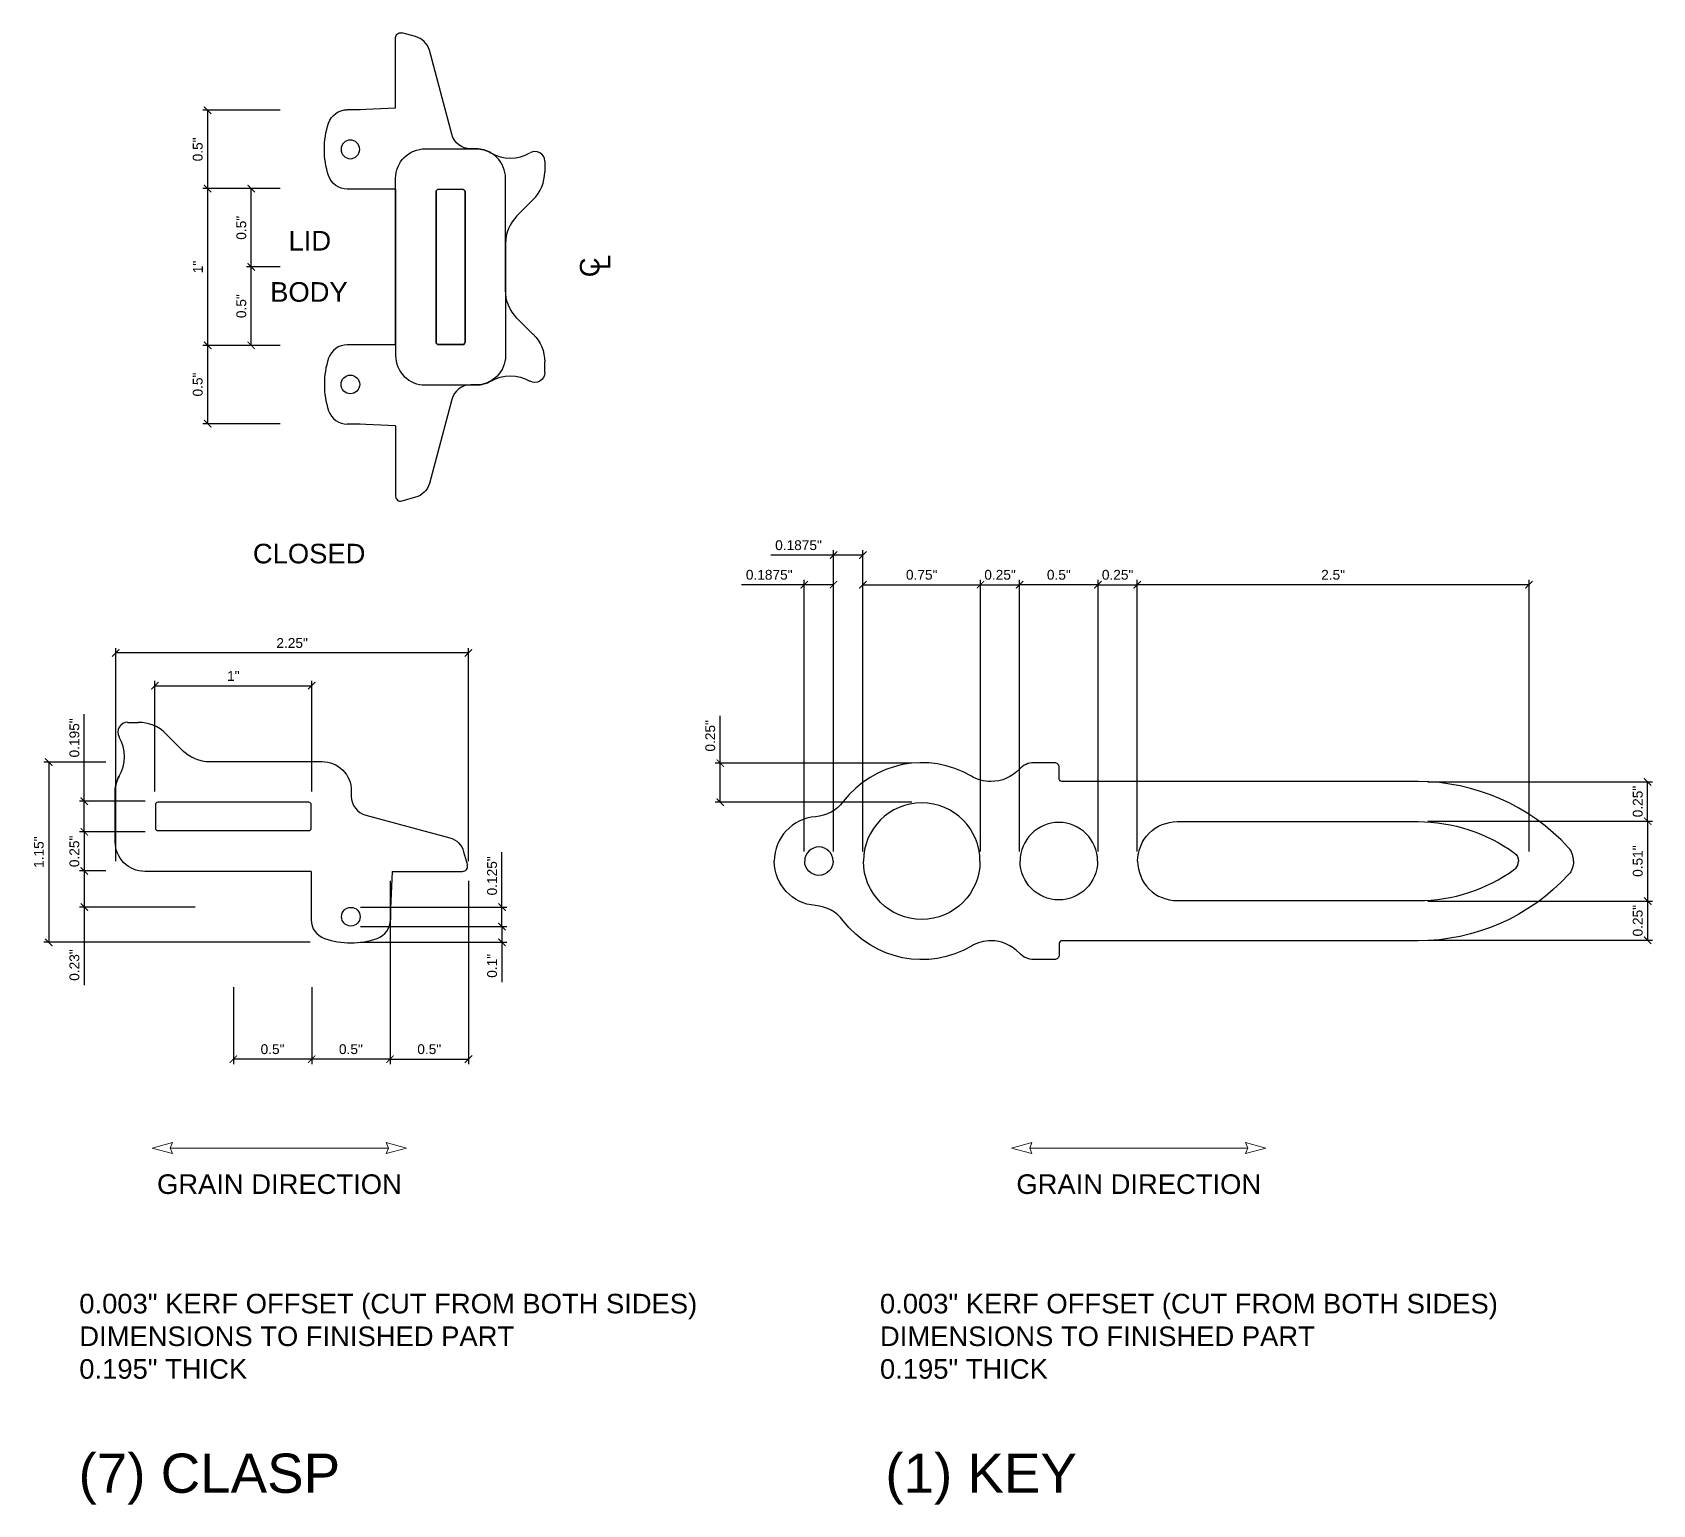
# Model space of a CAD drawing. Header units: inches. Extents: x -309 to 118, y -31 to 166.
# Drawn here: x 12.47 to 22.81, y 109.34 to 118.73 of the extents above; entities that cross this region are included whole.
import ezdxf

# ---------------------------------------------------------------- set-up
doc = ezdxf.new("R2010")
doc.units = ezdxf.units.IN
doc.header["$MEASUREMENT"] = 0
doc.layers.add('ANNO', color=6, linetype='Continuous', lineweight=0)
doc.layers.add('CUT', color=1, linetype='Continuous')
doc.layers.add('CUT_195', color=3, linetype='Continuous')
doc.styles.get("Standard").update_dxf_attribs({"font": 'arial.ttf'})
doc.dimstyles.get("Standard").update_dxf_attribs({"dimtxt": 0.0625, "dimasz": 0.046875, "dimexe": 0.03125, "dimexo": 0.0625, "dimgap": 0.03125, "dimtad": 1, "dimdec": 4, "dimdsep": 46, "dimtxsty": 'Standard', "dimblk": 'ARCHTICK', "dimcen": 0.09, "dimadec": 0, "dimazin": 0, "dimtfac": 1, "dimtdec": 4, "dimtofl": 0, "dimtmove": 0, "dimatfit": 3, "dimldrblk": 'DOT', "dimfxl": 0, "dimtolj": 1, "dimtzin": 0, "dimarcsym": 0})

# ---------------------------------------------------------------- blocks, each defined once
blk = doc.blocks.new('Latch_Mid')
at = {"layer": 'CUT_195', "ltscale": 0.007812}
for p, q in [((0.253, 0.919), (0.253, 1.369)), ((0.253, 0.919), (0.49, 0.909)), ((0.48, 0.909), (0.562, 0.909)), ((0.253, 0.403), (0.49, 0.403)), ((0.48, 0.403), (0.562, 0.403)), ((-0.625, -0.524), (-0.521, -0.42)), ((-0.698, -0.768), (-0.698, -0.7))]:
    blk.add_line(p, q, dxfattribs=at)
for points in [[(-0.448, -0.243), (-0.448, 0.472, -0.414214), (-0.261, 0.659), (-0.226, 0.659, 0.339454), (-0.105, 0.752), (0.038, 1.288, -0.267949), (0.127, 1.376), (0.214, 1.4)], [(0.253, 0.403), (0.253, -0.659, -0.414214), (0.065, -0.847), (-0.261, -0.847, -0.131652), (-0.354, -0.822, -0.131652)]]:
    blk.add_lwpolyline(points, format="xyb", dxfattribs=at)
at = {"layer": 'CUT_195'}
blk.add_lwpolyline([(-0.19, -0.573), (-0.19, 0.386, -0.414214), (-0.174, 0.401), (-0.021, 0.401, -0.414214), (-0.005, 0.386), (-0.005, -0.573, -0.414214), (-0.021, -0.589), (-0.174, -0.589, -0.414214)], format="xyb", close=True, dxfattribs=at)
at = {"layer": 'CUT_195', "ltscale": 0.003906}
blk.add_circle((0.542, 0.656), 0.0595, dxfattribs=at)
at = {"layer": 'CUT_195', "ltscale": 0.007812}
for centre, radius, start, end in [((0.222, 1.369), 0.0312, 0, 105), ((0.562, 0.784), 0.125, 18.3655, 90), ((0.177, 0.656), 0.531, 341.6345, 18.3655), ((0.562, 0.528), 0.125, 270, 341.6345), ((-0.698, -0.243), 0.25, 315, 0), ((-0.448, -0.7), 0.25, 135, 180), ((-0.636, -0.768), 0.0625, 180, 300), ((-0.479, -1.038), 0.25, 60, 120), ((-0.261, -0.659), 0.188, 240, 270)]:
    blk.add_arc(centre, radius, start, end, dxfattribs=at)
blk = doc.blocks.new('Key')
at = {"layer": 'CUT'}
for points in [[(4.159, 0, 0.19175), (4.127, 0.086, 0.209924), (3.167, 0.508), (0.894, 0.508, -0.414214), (0.878, 0.524), (0.878, 0.597, 0.414214), (0.847, 0.628), (0.717, 0.628, 0.208712), (0.623, 0.587, -0.208712), (0.442, 0.508, -0.133256), (0.317, 0.542, 0.379381), (-0.5, 0.38, -0.214403), (-0.678, 0.283, 0.392211), (-0.941, 0)], [(1.378, 0, -0.414214), (1.63, 0.252), (3.167, 0.252, -0.158177), (3.782, 0.052, -0.248072), (3.807, 0, -0.248072)]]:
    blk.add_lwpolyline(points, format="xyb", dxfattribs=at)
for centre, radius in [((0, 0), 0.372), ((0.875, 0), 0.247), ((-0.656, 0), 0.0907)]:
    blk.add_arc(centre, radius, 0, 180, dxfattribs=at)
blk = doc.blocks.new('Key_Full')
blk.add_blockref('Key', (0, 0))
at = {"xscale": -1, "rotation": 180}
blk.add_blockref('Key', (0, 0), dxfattribs=at)
blk = doc.blocks.new('Anno_GrainDirection')
at = {"layer": 'ANNO'}
for p, q in [((-0.811, 0), (-0.682, 0.035)), ((-0.811, 0), (-0.682, -0.035)), ((-0.682, 0.035), (-0.696, 0)), ((-0.696, 0), (0.696, 0)), ((-0.682, -0.035), (-0.696, 0)), ((0.811, 0), (0.682, 0.035)), ((0.682, 0.035), (0.696, 0)), ((0.811, 0), (0.682, -0.035)), ((0.682, -0.035), (0.696, 0))]:
    blk.add_line(p, q, dxfattribs=at)
at = {"layer": 'ANNO', "insert": (0, -0.231), "char_height": 0.125, "attachment_point": 5}
blk.add_mtext_dynamic_manual_height_columns('GRAIN DIRECTION', width=2.708, gutter_width=1, heights=[0], dxfattribs=at)
blk = doc.blocks.new('_ArchTick')
at = {"color": 0, "linetype": 'ByBlock', "const_width": 0.15}
blk.add_lwpolyline([(-0.5, -0.5), (0.5, 0.5)], dxfattribs=at)
blk = doc.blocks.new('*D159')
at = {"layer": 'ANNO', "color": 0, "lineweight": -2, "transparency": 16777216}
for p, q in [((15.465, 113.147), (15.465, 113.498)), ((14.563, 113.147), (15.496, 113.147)), ((15.465, 113.022), (15.465, 113.147)), ((14.563, 113.022), (15.496, 113.022))]:
    blk.add_line(p, q, dxfattribs=at)
at = {"layer": 'ANNO', "color": 0, "lineweight": -2, "transparency": 16777216, "xscale": 0.046875, "yscale": 0.046875, "zscale": 0.046875}
for p, rotation in [((15.465, 113.147), 90), ((15.465, 113.022), 270)]:
    blk.add_blockref('_ArchTick', p, dxfattribs=dict(at, rotation=rotation))
at = {"layer": 'ANNO', "color": 0, "transparency": 16777216, "insert": (15.402, 113.346), "char_height": 0.0625, "attachment_point": 5, "rotation": 90}
blk.add_mtext('\\A1;0.125"', dxfattribs=at)
blk = doc.blocks.new('_Dot')
at = {"color": 0, "linetype": 'ByBlock', "lineweight": -2}
blk.add_line((-0.5, 0), (-1, 0), dxfattribs=at)
at = {"color": 0, "linetype": 'ByBlock', "const_width": 0.5}
blk.add_lwpolyline([(-0.25, 0, 1), (0.25, 0, 1)], format="xyb", close=True, dxfattribs=at)
blk = doc.blocks.new('*D160')
at = {"layer": 'ANNO', "color": 0, "lineweight": -2, "transparency": 16777216}
for p, q in [((14.563, 113.022), (15.496, 113.022)), ((15.465, 113.022), (15.465, 112.922)), ((14.563, 112.922), (15.496, 112.922)), ((15.465, 112.922), (15.465, 112.668))]:
    blk.add_line(p, q, dxfattribs=at)
at = {"layer": 'ANNO', "color": 0, "lineweight": -2, "transparency": 16777216, "xscale": 0.046875, "yscale": 0.046875, "zscale": 0.046875}
for p, rotation in [((15.465, 113.022), 90), ((15.465, 112.922), 270)]:
    blk.add_blockref('_ArchTick', p, dxfattribs=dict(at, rotation=rotation))
at = {"layer": 'ANNO', "color": 0, "transparency": 16777216, "insert": (15.402, 112.772), "char_height": 0.0625, "attachment_point": 5, "rotation": 90}
blk.add_mtext('\\A1;0.1"', dxfattribs=at)
blk = doc.blocks.new('*D161')
at = {"layer": 'ANNO', "color": 0, "lineweight": -2, "transparency": 16777216}
for p, q in [((14.251, 112.637), (14.251, 112.145)), ((14.751, 112.637), (14.751, 112.145)), ((14.751, 112.177), (14.251, 112.177))]:
    blk.add_line(p, q, dxfattribs=at)
at = {"layer": 'ANNO', "color": 0, "lineweight": -2, "transparency": 16777216, "xscale": 0.046875, "yscale": 0.046875, "zscale": 0.046875, "rotation": 180}
blk.add_blockref('_ArchTick', (14.251, 112.177), dxfattribs=at)
at = {"layer": 'ANNO', "color": 0, "lineweight": -2, "transparency": 16777216, "xscale": 0.046875, "yscale": 0.046875, "zscale": 0.046875}
blk.add_blockref('_ArchTick', (14.751, 112.177), dxfattribs=at)
at = {"layer": 'ANNO', "color": 0, "transparency": 16777216, "insert": (14.501, 112.24), "char_height": 0.0625, "attachment_point": 5}
blk.add_mtext('\\A1;0.5"', dxfattribs=at)
blk = doc.blocks.new('*D162')
at = {"layer": 'ANNO', "color": 0, "lineweight": -2, "transparency": 16777216}
for p, q in [((12.938, 113.377), (12.769, 113.377)), ((12.8, 113.377), (12.8, 113.147)), ((13.508, 113.147), (12.769, 113.147)), ((12.8, 113.147), (12.8, 112.649))]:
    blk.add_line(p, q, dxfattribs=at)
at = {"layer": 'ANNO', "color": 0, "lineweight": -2, "transparency": 16777216, "xscale": 0.046875, "yscale": 0.046875, "zscale": 0.046875}
for p, rotation in [((12.8, 113.377), 90), ((12.8, 113.147), 270)]:
    blk.add_blockref('_ArchTick', p, dxfattribs=dict(at, rotation=rotation))
at = {"layer": 'ANNO', "color": 0, "transparency": 16777216, "insert": (12.737, 112.777), "char_height": 0.0625, "attachment_point": 5, "rotation": 90}
blk.add_mtext('\\A1;0.23"', dxfattribs=at)
blk = doc.blocks.new('*D164')
at = {"layer": 'ANNO', "color": 0, "lineweight": -2, "transparency": 16777216}
for p, q in [((13.751, 112.637), (13.751, 112.145)), ((14.251, 112.637), (14.251, 112.145)), ((14.251, 112.177), (13.751, 112.177))]:
    blk.add_line(p, q, dxfattribs=at)
at = {"layer": 'ANNO', "color": 0, "lineweight": -2, "transparency": 16777216, "xscale": 0.046875, "yscale": 0.046875, "zscale": 0.046875, "rotation": 180}
blk.add_blockref('_ArchTick', (13.751, 112.177), dxfattribs=at)
at = {"layer": 'ANNO', "color": 0, "lineweight": -2, "transparency": 16777216, "xscale": 0.046875, "yscale": 0.046875, "zscale": 0.046875}
blk.add_blockref('_ArchTick', (14.251, 112.177), dxfattribs=at)
at = {"layer": 'ANNO', "color": 0, "transparency": 16777216, "insert": (14.001, 112.24), "char_height": 0.0625, "attachment_point": 5}
blk.add_mtext('\\A1;0.5"', dxfattribs=at)
blk = doc.blocks.new('*D165')
at = {"layer": 'ANNO', "color": 0, "lineweight": -2, "transparency": 16777216}
for p, q in [((13.251, 113.885), (13.251, 114.59)), ((13.251, 114.559), (14.251, 114.559)), ((14.251, 113.885), (14.251, 114.59))]:
    blk.add_line(p, q, dxfattribs=at)
at = {"layer": 'ANNO', "color": 0, "lineweight": -2, "transparency": 16777216, "xscale": 0.046875, "yscale": 0.046875, "zscale": 0.046875, "rotation": 180}
blk.add_blockref('_ArchTick', (13.251, 114.559), dxfattribs=at)
at = {"layer": 'ANNO', "color": 0, "lineweight": -2, "transparency": 16777216, "xscale": 0.046875, "yscale": 0.046875, "zscale": 0.046875}
blk.add_blockref('_ArchTick', (14.251, 114.559), dxfattribs=at)
at = {"layer": 'ANNO', "color": 0, "transparency": 16777216, "insert": (13.751, 114.621), "char_height": 0.0625, "attachment_point": 5}
blk.add_mtext('\\A1;1"', dxfattribs=at)
blk = doc.blocks.new('*D166')
at = {"layer": 'ANNO', "color": 0, "lineweight": -2, "transparency": 16777216}
for p, q in [((12.8, 113.822), (12.8, 114.378)), ((13.188, 113.822), (12.769, 113.822)), ((12.8, 113.627), (12.8, 113.822)), ((13.188, 113.627), (12.769, 113.627))]:
    blk.add_line(p, q, dxfattribs=at)
at = {"layer": 'ANNO', "color": 0, "lineweight": -2, "transparency": 16777216, "xscale": 0.046875, "yscale": 0.046875, "zscale": 0.046875}
for p, rotation in [((12.8, 113.822), 90), ((12.8, 113.627), 270)]:
    blk.add_blockref('_ArchTick', p, dxfattribs=dict(at, rotation=rotation))
at = {"layer": 'ANNO', "color": 0, "transparency": 16777216, "insert": (12.737, 114.226), "char_height": 0.0625, "attachment_point": 5, "rotation": 90}
blk.add_mtext('\\A1;0.195"', dxfattribs=at)
blk = doc.blocks.new('*D167')
at = {"layer": 'ANNO', "color": 0, "lineweight": -2, "transparency": 16777216}
for p, q in [((14.751, 113.315), (14.751, 112.145)), ((15.251, 113.315), (15.251, 112.145)), ((14.751, 112.177), (15.251, 112.177))]:
    blk.add_line(p, q, dxfattribs=at)
at = {"layer": 'ANNO', "color": 0, "lineweight": -2, "transparency": 16777216, "xscale": 0.046875, "yscale": 0.046875, "zscale": 0.046875, "rotation": 180}
blk.add_blockref('_ArchTick', (14.751, 112.177), dxfattribs=at)
at = {"layer": 'ANNO', "color": 0, "lineweight": -2, "transparency": 16777216, "xscale": 0.046875, "yscale": 0.046875, "zscale": 0.046875}
blk.add_blockref('_ArchTick', (15.251, 112.177), dxfattribs=at)
at = {"layer": 'ANNO', "color": 0, "transparency": 16777216, "insert": (15.001, 112.24), "char_height": 0.0625, "attachment_point": 5}
blk.add_mtext('\\A1;0.5"', dxfattribs=at)
blk = doc.blocks.new('*D168')
at = {"layer": 'ANNO', "color": 0, "lineweight": -2, "transparency": 16777216}
for p, q in [((13.188, 113.627), (12.769, 113.627)), ((12.8, 113.627), (12.8, 113.377)), ((12.938, 113.377), (12.769, 113.377))]:
    blk.add_line(p, q, dxfattribs=at)
at = {"layer": 'ANNO', "color": 0, "lineweight": -2, "transparency": 16777216, "xscale": 0.046875, "yscale": 0.046875, "zscale": 0.046875}
for p, rotation in [((12.8, 113.627), 90), ((12.8, 113.377), 270)]:
    blk.add_blockref('_ArchTick', p, dxfattribs=dict(at, rotation=rotation))
at = {"layer": 'ANNO', "color": 0, "transparency": 16777216, "insert": (12.737, 113.502), "char_height": 0.0625, "attachment_point": 5, "rotation": 90}
blk.add_mtext('\\A1;0.25"', dxfattribs=at)
blk = doc.blocks.new('*D169')
at = {"layer": 'ANNO', "color": 0, "lineweight": -2, "transparency": 16777216}
for p, q in [((13.001, 113.44), (13.001, 114.799)), ((15.251, 114.768), (13.001, 114.768)), ((15.251, 113.44), (15.251, 114.799))]:
    blk.add_line(p, q, dxfattribs=at)
at = {"layer": 'ANNO', "color": 0, "lineweight": -2, "transparency": 16777216, "xscale": 0.046875, "yscale": 0.046875, "zscale": 0.046875, "rotation": 180}
blk.add_blockref('_ArchTick', (13.001, 114.768), dxfattribs=at)
at = {"layer": 'ANNO', "color": 0, "lineweight": -2, "transparency": 16777216, "xscale": 0.046875, "yscale": 0.046875, "zscale": 0.046875}
blk.add_blockref('_ArchTick', (15.251, 114.768), dxfattribs=at)
at = {"layer": 'ANNO', "color": 0, "transparency": 16777216, "insert": (14.126, 114.831), "char_height": 0.0625, "attachment_point": 5}
blk.add_mtext('\\A1;2.25"', dxfattribs=at)
blk = doc.blocks.new('*D170')
at = {"layer": 'ANNO', "color": 0, "lineweight": -2, "transparency": 16777216}
for p, q in [((12.938, 114.072), (12.542, 114.072)), ((12.573, 114.072), (12.573, 112.922)), ((14.242, 112.922), (12.542, 112.922))]:
    blk.add_line(p, q, dxfattribs=at)
at = {"layer": 'ANNO', "color": 0, "lineweight": -2, "transparency": 16777216, "xscale": 0.046875, "yscale": 0.046875, "zscale": 0.046875}
for p, rotation in [((12.573, 114.072), 90), ((12.573, 112.922), 270)]:
    blk.add_blockref('_ArchTick', p, dxfattribs=dict(at, rotation=rotation))
at = {"layer": 'ANNO', "color": 0, "transparency": 16777216, "insert": (12.51, 113.497), "char_height": 0.0625, "attachment_point": 5, "rotation": 90}
blk.add_mtext('\\A1;1.15"', dxfattribs=at)
blk = doc.blocks.new('*D171')
at = {"layer": 'ANNO', "color": 0, "lineweight": -2, "transparency": 16777216}
for p, q in [((14.049, 118.23), (13.556, 118.23)), ((13.587, 118.23), (13.587, 117.73)), ((14.049, 117.73), (13.556, 117.73))]:
    blk.add_line(p, q, dxfattribs=at)
at = {"layer": 'ANNO', "color": 0, "lineweight": -2, "transparency": 16777216, "xscale": 0.046875, "yscale": 0.046875, "zscale": 0.046875}
for p, rotation in [((13.587, 118.23), 90), ((13.587, 117.73), 270)]:
    blk.add_blockref('_ArchTick', p, dxfattribs=dict(at, rotation=rotation))
at = {"layer": 'ANNO', "color": 0, "transparency": 16777216, "insert": (13.524, 117.98), "char_height": 0.0625, "attachment_point": 5, "rotation": 90}
blk.add_mtext('\\A1;0.5"', dxfattribs=at)
blk = doc.blocks.new('*D172')
at = {"layer": 'ANNO', "color": 0, "lineweight": -2, "transparency": 16777216}
for p, q in [((14.049, 117.73), (13.556, 117.73)), ((13.587, 117.73), (13.587, 116.73)), ((14.049, 116.73), (13.556, 116.73))]:
    blk.add_line(p, q, dxfattribs=at)
at = {"layer": 'ANNO', "color": 0, "lineweight": -2, "transparency": 16777216, "xscale": 0.046875, "yscale": 0.046875, "zscale": 0.046875}
for p, rotation in [((13.587, 117.73), 90), ((13.587, 116.73), 270)]:
    blk.add_blockref('_ArchTick', p, dxfattribs=dict(at, rotation=rotation))
at = {"layer": 'ANNO', "color": 0, "transparency": 16777216, "insert": (13.525, 117.23), "char_height": 0.0625, "attachment_point": 5, "rotation": 90}
blk.add_mtext('\\A1;1"', dxfattribs=at)
blk = doc.blocks.new('*D173')
at = {"layer": 'ANNO', "color": 0, "lineweight": -2, "transparency": 16777216}
for p, q in [((14.049, 116.73), (13.556, 116.73)), ((13.587, 116.73), (13.587, 116.23)), ((14.049, 116.23), (13.556, 116.23))]:
    blk.add_line(p, q, dxfattribs=at)
at = {"layer": 'ANNO', "color": 0, "lineweight": -2, "transparency": 16777216, "xscale": 0.046875, "yscale": 0.046875, "zscale": 0.046875}
for p, rotation in [((13.587, 116.73), 90), ((13.587, 116.23), 270)]:
    blk.add_blockref('_ArchTick', p, dxfattribs=dict(at, rotation=rotation))
at = {"layer": 'ANNO', "color": 0, "transparency": 16777216, "insert": (13.524, 116.48), "char_height": 0.0625, "attachment_point": 5, "rotation": 90}
blk.add_mtext('\\A1;0.5"', dxfattribs=at)
blk = doc.blocks.new('*D174')
at = {"layer": 'ANNO', "color": 0, "lineweight": -2, "transparency": 16777216}
for p, q in [((14.049, 117.23), (13.834, 117.23)), ((13.865, 116.73), (13.865, 117.23)), ((14.049, 116.73), (13.834, 116.73))]:
    blk.add_line(p, q, dxfattribs=at)
at = {"layer": 'ANNO', "color": 0, "lineweight": -2, "transparency": 16777216, "xscale": 0.046875, "yscale": 0.046875, "zscale": 0.046875}
for p, rotation in [((13.865, 117.23), 90), ((13.865, 116.73), 270)]:
    blk.add_blockref('_ArchTick', p, dxfattribs=dict(at, rotation=rotation))
at = {"layer": 'ANNO', "color": 0, "transparency": 16777216, "insert": (13.802, 116.98), "char_height": 0.0625, "attachment_point": 5, "rotation": 90}
blk.add_mtext('\\A1;0.5"', dxfattribs=at)
blk = doc.blocks.new('*D175')
at = {"layer": 'ANNO', "color": 0, "lineweight": -2, "transparency": 16777216}
for p, q in [((14.049, 117.73), (13.834, 117.73)), ((13.865, 117.23), (13.865, 117.73)), ((14.049, 117.23), (13.834, 117.23))]:
    blk.add_line(p, q, dxfattribs=at)
at = {"layer": 'ANNO', "color": 0, "lineweight": -2, "transparency": 16777216, "xscale": 0.046875, "yscale": 0.046875, "zscale": 0.046875}
for p, rotation in [((13.865, 117.73), 90), ((13.865, 117.23), 270)]:
    blk.add_blockref('_ArchTick', p, dxfattribs=dict(at, rotation=rotation))
at = {"layer": 'ANNO', "color": 0, "transparency": 16777216, "insert": (13.802, 117.48), "char_height": 0.0625, "attachment_point": 5, "rotation": 90}
blk.add_mtext('\\A1;0.5"', dxfattribs=at)
blk = doc.blocks.new('*D188')
at = {"layer": 'ANNO', "color": 0, "lineweight": -2, "transparency": 16777216}
for p, q in [((17.393, 115.203), (16.993, 115.203)), ((17.393, 113.502), (17.393, 115.234)), ((17.58, 115.203), (17.393, 115.203)), ((17.58, 113.502), (17.58, 115.234))]:
    blk.add_line(p, q, dxfattribs=at)
at = {"layer": 'ANNO', "color": 0, "lineweight": -2, "transparency": 16777216, "xscale": 0.046875, "yscale": 0.046875, "zscale": 0.046875, "rotation": 180}
blk.add_blockref('_ArchTick', (17.393, 115.203), dxfattribs=at)
at = {"layer": 'ANNO', "color": 0, "lineweight": -2, "transparency": 16777216, "xscale": 0.046875, "yscale": 0.046875, "zscale": 0.046875}
blk.add_blockref('_ArchTick', (17.58, 115.203), dxfattribs=at)
at = {"layer": 'ANNO', "color": 0, "transparency": 16777216, "insert": (17.17, 115.266), "char_height": 0.0625, "attachment_point": 5}
blk.add_mtext('\\A1;0.1875"', dxfattribs=at)
blk = doc.blocks.new('*D189')
at = {"layer": 'ANNO', "color": 0, "lineweight": -2, "transparency": 16777216}
for p, q in [((17.58, 115.392), (17.181, 115.392)), ((17.58, 113.502), (17.58, 115.423)), ((17.768, 115.392), (17.58, 115.392)), ((17.768, 113.502), (17.768, 115.423))]:
    blk.add_line(p, q, dxfattribs=at)
at = {"layer": 'ANNO', "color": 0, "lineweight": -2, "transparency": 16777216, "xscale": 0.046875, "yscale": 0.046875, "zscale": 0.046875, "rotation": 180}
blk.add_blockref('_ArchTick', (17.58, 115.392), dxfattribs=at)
at = {"layer": 'ANNO', "color": 0, "lineweight": -2, "transparency": 16777216, "xscale": 0.046875, "yscale": 0.046875, "zscale": 0.046875}
blk.add_blockref('_ArchTick', (17.768, 115.392), dxfattribs=at)
at = {"layer": 'ANNO', "color": 0, "transparency": 16777216, "insert": (17.357, 115.455), "char_height": 0.0625, "attachment_point": 5}
blk.add_mtext('\\A1;0.1875"', dxfattribs=at)
blk = doc.blocks.new('*D190')
at = {"layer": 'ANNO', "color": 0, "lineweight": -2, "transparency": 16777216}
for p, q in [((17.768, 113.502), (17.768, 115.234)), ((17.768, 115.203), (18.518, 115.203)), ((18.518, 113.502), (18.518, 115.234))]:
    blk.add_line(p, q, dxfattribs=at)
at = {"layer": 'ANNO', "color": 0, "lineweight": -2, "transparency": 16777216, "xscale": 0.046875, "yscale": 0.046875, "zscale": 0.046875, "rotation": 180}
blk.add_blockref('_ArchTick', (17.768, 115.203), dxfattribs=at)
at = {"layer": 'ANNO', "color": 0, "lineweight": -2, "transparency": 16777216, "xscale": 0.046875, "yscale": 0.046875, "zscale": 0.046875}
blk.add_blockref('_ArchTick', (18.518, 115.203), dxfattribs=at)
at = {"layer": 'ANNO', "color": 0, "transparency": 16777216, "insert": (18.143, 115.266), "char_height": 0.0625, "attachment_point": 5}
blk.add_mtext('\\A1;0.75"', dxfattribs=at)
blk = doc.blocks.new('*D191')
at = {"layer": 'ANNO', "color": 0, "lineweight": -2, "transparency": 16777216}
for p, q in [((18.518, 113.502), (18.518, 115.234)), ((18.518, 115.203), (18.768, 115.203)), ((18.768, 113.502), (18.768, 115.234))]:
    blk.add_line(p, q, dxfattribs=at)
at = {"layer": 'ANNO', "color": 0, "lineweight": -2, "transparency": 16777216, "xscale": 0.046875, "yscale": 0.046875, "zscale": 0.046875, "rotation": 180}
blk.add_blockref('_ArchTick', (18.518, 115.203), dxfattribs=at)
at = {"layer": 'ANNO', "color": 0, "lineweight": -2, "transparency": 16777216, "xscale": 0.046875, "yscale": 0.046875, "zscale": 0.046875}
blk.add_blockref('_ArchTick', (18.768, 115.203), dxfattribs=at)
at = {"layer": 'ANNO', "color": 0, "transparency": 16777216, "insert": (18.643, 115.266), "char_height": 0.0625, "attachment_point": 5}
blk.add_mtext('\\A1;0.25"', dxfattribs=at)
blk = doc.blocks.new('*D192')
at = {"layer": 'ANNO', "color": 0, "lineweight": -2, "transparency": 16777216}
for p, q in [((18.768, 113.502), (18.768, 115.234)), ((19.268, 115.203), (18.768, 115.203)), ((19.268, 113.502), (19.268, 115.234))]:
    blk.add_line(p, q, dxfattribs=at)
at = {"layer": 'ANNO', "color": 0, "lineweight": -2, "transparency": 16777216, "xscale": 0.046875, "yscale": 0.046875, "zscale": 0.046875, "rotation": 180}
blk.add_blockref('_ArchTick', (18.768, 115.203), dxfattribs=at)
at = {"layer": 'ANNO', "color": 0, "lineweight": -2, "transparency": 16777216, "xscale": 0.046875, "yscale": 0.046875, "zscale": 0.046875}
blk.add_blockref('_ArchTick', (19.268, 115.203), dxfattribs=at)
at = {"layer": 'ANNO', "color": 0, "transparency": 16777216, "insert": (19.018, 115.266), "char_height": 0.0625, "attachment_point": 5}
blk.add_mtext('\\A1;0.5"', dxfattribs=at)
blk = doc.blocks.new('*D193')
at = {"layer": 'ANNO', "color": 0, "lineweight": -2, "transparency": 16777216}
for p, q in [((19.268, 113.502), (19.268, 115.234)), ((19.268, 115.203), (19.518, 115.203)), ((19.518, 113.502), (19.518, 115.234))]:
    blk.add_line(p, q, dxfattribs=at)
at = {"layer": 'ANNO', "color": 0, "lineweight": -2, "transparency": 16777216, "xscale": 0.046875, "yscale": 0.046875, "zscale": 0.046875, "rotation": 180}
blk.add_blockref('_ArchTick', (19.268, 115.203), dxfattribs=at)
at = {"layer": 'ANNO', "color": 0, "lineweight": -2, "transparency": 16777216, "xscale": 0.046875, "yscale": 0.046875, "zscale": 0.046875}
blk.add_blockref('_ArchTick', (19.518, 115.203), dxfattribs=at)
at = {"layer": 'ANNO', "color": 0, "transparency": 16777216, "insert": (19.393, 115.266), "char_height": 0.0625, "attachment_point": 5}
blk.add_mtext('\\A1;0.25"', dxfattribs=at)
blk = doc.blocks.new('*D194')
at = {"layer": 'ANNO', "color": 0, "lineweight": -2, "transparency": 16777216}
for p, q in [((19.518, 113.502), (19.518, 115.234)), ((22.018, 115.203), (19.518, 115.203)), ((22.018, 113.502), (22.018, 115.234))]:
    blk.add_line(p, q, dxfattribs=at)
at = {"layer": 'ANNO', "color": 0, "lineweight": -2, "transparency": 16777216, "xscale": 0.046875, "yscale": 0.046875, "zscale": 0.046875, "rotation": 180}
blk.add_blockref('_ArchTick', (19.518, 115.203), dxfattribs=at)
at = {"layer": 'ANNO', "color": 0, "lineweight": -2, "transparency": 16777216, "xscale": 0.046875, "yscale": 0.046875, "zscale": 0.046875}
blk.add_blockref('_ArchTick', (22.018, 115.203), dxfattribs=at)
at = {"layer": 'ANNO', "color": 0, "transparency": 16777216, "insert": (20.768, 115.266), "char_height": 0.0625, "attachment_point": 5}
blk.add_mtext('\\A1;2.5"', dxfattribs=at)
blk = doc.blocks.new('*D195')
at = {"layer": 'ANNO', "color": 0, "lineweight": -2, "transparency": 16777216}
for p, q in [((21.372, 113.945), (22.807, 113.945)), ((22.775, 113.695), (22.775, 113.945)), ((21.372, 113.695), (22.807, 113.695))]:
    blk.add_line(p, q, dxfattribs=at)
at = {"layer": 'ANNO', "color": 0, "lineweight": -2, "transparency": 16777216, "xscale": 0.046875, "yscale": 0.046875, "zscale": 0.046875}
for p, rotation in [((22.775, 113.945), 90), ((22.775, 113.695), 270)]:
    blk.add_blockref('_ArchTick', p, dxfattribs=dict(at, rotation=rotation))
at = {"layer": 'ANNO', "color": 0, "transparency": 16777216, "insert": (22.712, 113.82), "char_height": 0.0625, "attachment_point": 5, "rotation": 90}
blk.add_mtext('\\A1;0.25"', dxfattribs=at)
blk = doc.blocks.new('*D196')
at = {"layer": 'ANNO', "color": 0, "lineweight": -2, "transparency": 16777216}
for p, q in [((21.372, 113.695), (22.807, 113.695)), ((22.775, 113.695), (22.775, 113.185)), ((21.372, 113.185), (22.807, 113.185))]:
    blk.add_line(p, q, dxfattribs=at)
at = {"layer": 'ANNO', "color": 0, "lineweight": -2, "transparency": 16777216, "xscale": 0.046875, "yscale": 0.046875, "zscale": 0.046875}
for p, rotation in [((22.775, 113.695), 90), ((22.775, 113.185), 270)]:
    blk.add_blockref('_ArchTick', p, dxfattribs=dict(at, rotation=rotation))
at = {"layer": 'ANNO', "color": 0, "transparency": 16777216, "insert": (22.712, 113.44), "char_height": 0.0625, "attachment_point": 5, "rotation": 90}
blk.add_mtext('\\A1;0.51"', dxfattribs=at)
blk = doc.blocks.new('*D197')
at = {"layer": 'ANNO', "color": 0, "lineweight": -2, "transparency": 16777216}
for p, q in [((21.372, 113.185), (22.807, 113.185)), ((22.775, 113.185), (22.775, 112.935)), ((21.372, 112.935), (22.807, 112.935))]:
    blk.add_line(p, q, dxfattribs=at)
at = {"layer": 'ANNO', "color": 0, "lineweight": -2, "transparency": 16777216, "xscale": 0.046875, "yscale": 0.046875, "zscale": 0.046875}
for p, rotation in [((22.775, 113.185), 90), ((22.775, 112.935), 270)]:
    blk.add_blockref('_ArchTick', p, dxfattribs=dict(at, rotation=rotation))
at = {"layer": 'ANNO', "color": 0, "transparency": 16777216, "insert": (22.712, 113.06), "char_height": 0.0625, "attachment_point": 5, "rotation": 90}
blk.add_mtext('\\A1;0.25"', dxfattribs=at)
blk = doc.blocks.new('*D198')
at = {"layer": 'ANNO', "color": 0, "lineweight": -2, "transparency": 16777216}
for p, q in [((16.858, 114.065), (16.858, 114.367)), ((18.08, 114.065), (16.826, 114.065)), ((16.858, 113.815), (16.858, 114.065)), ((18.08, 113.815), (16.826, 113.815))]:
    blk.add_line(p, q, dxfattribs=at)
at = {"layer": 'ANNO', "color": 0, "lineweight": -2, "transparency": 16777216, "xscale": 0.046875, "yscale": 0.046875, "zscale": 0.046875}
for p, rotation in [((16.858, 114.065), 90), ((16.858, 113.815), 270)]:
    blk.add_blockref('_ArchTick', p, dxfattribs=dict(at, rotation=rotation))
at = {"layer": 'ANNO', "color": 0, "transparency": 16777216, "insert": (16.794, 114.239), "char_height": 0.0625, "attachment_point": 5, "rotation": 90}
blk.add_mtext('\\A1;0.25"', dxfattribs=at)
blk = doc.blocks.new('CL')
at = {"layer": 'ANNO', "char_height": 0.125, "attachment_point": 5, "rotation": 90}
for s, insert in [('C', (0.152, -0.003)), ('L', (0.219, 0.029))]:
    blk.add_mtext_dynamic_manual_height_columns(s, width=0.125, gutter_width=1, heights=[0], dxfattribs=dict(at, insert=insert))

msp = doc.modelspace()

# ---------------------------------------------------------------- block references
for name, p in [('CL', (15.87379, 117.23038)), ('Anno_GrainDirection', (14.04481, 111.60954)), ('Anno_GrainDirection', (19.52799, 111.60954))]:
    msp.add_blockref(name, p)
at = {"layer": 'CUT', "xscale": -1}
msp.add_blockref('Latch_Mid', (15.03952, 117.32413), dxfattribs=at)
at = {"layer": 'CUT'}
for p, rotation in [((15.03952, 117.13663), 180), ((13.84438, 113.62727), 270)]:
    msp.add_blockref('Latch_Mid', p, dxfattribs=dict(at, rotation=rotation))
msp.add_blockref('Key_Full', (18.14299, 113.43977), dxfattribs=at)

# ---------------------------------------------------------------- texts
at = {"layer": 'ANNO'}
for s, width, insert, char_height, attachment_point in [('LID', 0.125, (14.23894, 117.39737), 0.125, 5), ('BODY', 0.125, (14.23325, 117.06976), 0.125, 5), ('CLOSED', 6.5687803, (13.87561, 115.46425), 0.125, 1), ('0.003" KERF OFFSET (CUT FROM BOTH SIDES)\\PDIMENSIONS TO FINISHED PART\\P0.195" THICK', 6.5687803, (12.76814, 110.68002), 0.125, 1), ('0.003" KERF OFFSET (CUT FROM BOTH SIDES)\\PDIMENSIONS TO FINISHED PART\\P0.195" THICK', 6.5687803, (17.87682, 110.68002), 0.125, 1), ('(7) CLASP', 6.5687803, (12.76347, 109.66057), 0.25, 1), ('(1) KEY', 6.5687803, (17.9112, 109.66057), 0.25, 1)]:
    msp.add_mtext_dynamic_manual_height_columns(s, width=width, gutter_width=1, heights=[0], dxfattribs=dict(at, insert=insert, char_height=char_height, attachment_point=attachment_point))

# ---------------------------------------------------------------- dimensions: what is measured, and where the dimension line sits
for base, p1, p2, picture, middle in [((13.58723, 117.73038), (14.11172, 118.23038), (14.11172, 117.73038), '*D171', (13.52407, 117.98038)), ((13.58723, 116.73038), (14.11172, 117.73038), (14.11172, 116.73038), '*D172', (13.5246, 117.23038)), ((13.8654, 117.73038), (14.11172, 117.23038), (14.11172, 117.73038), '*D175', (13.80224, 117.48038)), ((13.8654, 117.23038), (14.11172, 116.73038), (14.11172, 117.23038), '*D174', (13.80224, 116.98038)), ((13.58723, 116.23038), (14.11172, 116.73038), (14.11172, 116.23038), '*D173', (13.52407, 116.48038)), ((16.85757, 114.06477), (18.14299, 113.81477), (18.14299, 114.06477), '*D198', (16.7944, 114.2395)), ((12.57299, 112.92227), (13.00063, 114.07227), (14.3048, 112.92227), '*D170', (12.50983, 113.49727)), ((22.7753, 113.18477), (21.30961, 113.69477), (21.30961, 113.18477), '*D196', (22.71214, 113.43977)), ((15.46489, 112.92227), (14.50063, 113.02227), (14.50063, 112.92227), '*D160', (15.40173, 112.77181))]:
    dim = msp.add_linear_dim(base=base, p1=p1, p2=p2, angle=90, dimstyle='Standard', override={"dimpost": '"'}, dxfattribs=at)
    dim.commit()
    dim.dimension.update_dxf_attribs({"geometry": picture, "text_midpoint": middle})
for base, p1, p2, picture, middle in [((17.76799, 115.39216), (17.58049, 113.43977), (17.76799, 113.43977), '*D189', (17.3572, 115.39216)), ((17.58049, 115.20309), (17.39299, 113.43977), (17.58049, 113.43977), '*D188', (17.1697, 115.20309)), ((18.76799, 115.20309), (18.51799, 113.43977), (18.76799, 113.43977), '*D191', (18.64299, 115.20309)), ((19.51799, 115.20309), (19.26799, 113.43977), (19.51799, 113.43977), '*D193', (19.39299, 115.20309))]:
    dim = msp.add_linear_dim(base=base, p1=p1, p2=p2, dimstyle='Standard', override={"dimpost": '"'}, dxfattribs=at)
    dim.commit()
    dim.dimension.update_dxf_attribs({"geometry": picture, "text_midpoint": middle, "dimtype": 160})
for base, p1, p2, picture, middle in [((18.51799, 115.20309), (17.76799, 113.43977), (18.51799, 113.43977), '*D190', (18.14299, 115.26625)), ((18.76799, 115.20309), (19.26799, 113.43977), (18.76799, 113.43977), '*D192', (19.01799, 115.26625)), ((19.51799, 115.20309), (22.01799, 113.43977), (19.51799, 113.43977), '*D194', (20.76799, 115.26625)), ((13.00063, 114.76805), (15.25063, 113.37727), (13.00063, 113.37727), '*D169', (14.12563, 114.83121)), ((14.25063, 114.55879), (13.25063, 113.82227), (14.25063, 113.82227), '*D165', (13.75063, 114.62141)), ((15.25063, 112.17669), (14.75063, 113.37727), (15.25063, 113.37727), '*D167', (15.00063, 112.23986)), ((13.75063, 112.17669), (14.25063, 112.69946), (13.75063, 112.69946), '*D164', (14.00063, 112.23986)), ((14.25063, 112.17669), (14.75063, 112.69946), (14.25063, 112.69946), '*D161', (14.50063, 112.23986))]:
    dim = msp.add_linear_dim(base=base, p1=p1, p2=p2, dimstyle='Standard', override={"dimpost": '"'}, dxfattribs=at)
    dim.commit()
    dim.dimension.update_dxf_attribs({"geometry": picture, "text_midpoint": middle})
for base, p1, p2, angle, picture, middle in [((12.80008, 113.82227), (13.25063, 113.62727), (13.25063, 113.82227), 90, '*D166', (12.80008, 114.22581)), ((22.7753, 113.94477), (21.30961, 113.69477), (21.30961, 113.94477), 90, '*D195', (22.7753, 113.81977)), ((12.80008, 113.37727), (13.25063, 113.62727), (13.00063, 113.37727), 90, '*D168', (12.80008, 113.50227)), ((15.46489, 113.02227), (14.50063, 113.14727), (14.50063, 113.02227), 90, '*D159', (15.46489, 113.34628)), ((12.80008, 113.14727), (13.00063, 113.37727), (13.57067, 113.14727), 90, '*D162', (12.80008, 112.77733)), ((22.7753, 112.93477), (21.30961, 113.18477), (21.30961, 112.93477), 270, '*D197', (22.7753, 113.05977))]:
    dim = msp.add_linear_dim(base=base, p1=p1, p2=p2, angle=angle, dimstyle='Standard', override={"dimpost": '"'}, dxfattribs=at)
    dim.commit()
    dim.dimension.update_dxf_attribs({"geometry": picture, "text_midpoint": middle, "dimtype": 160})

doc.saveas('drawing.dxf')
